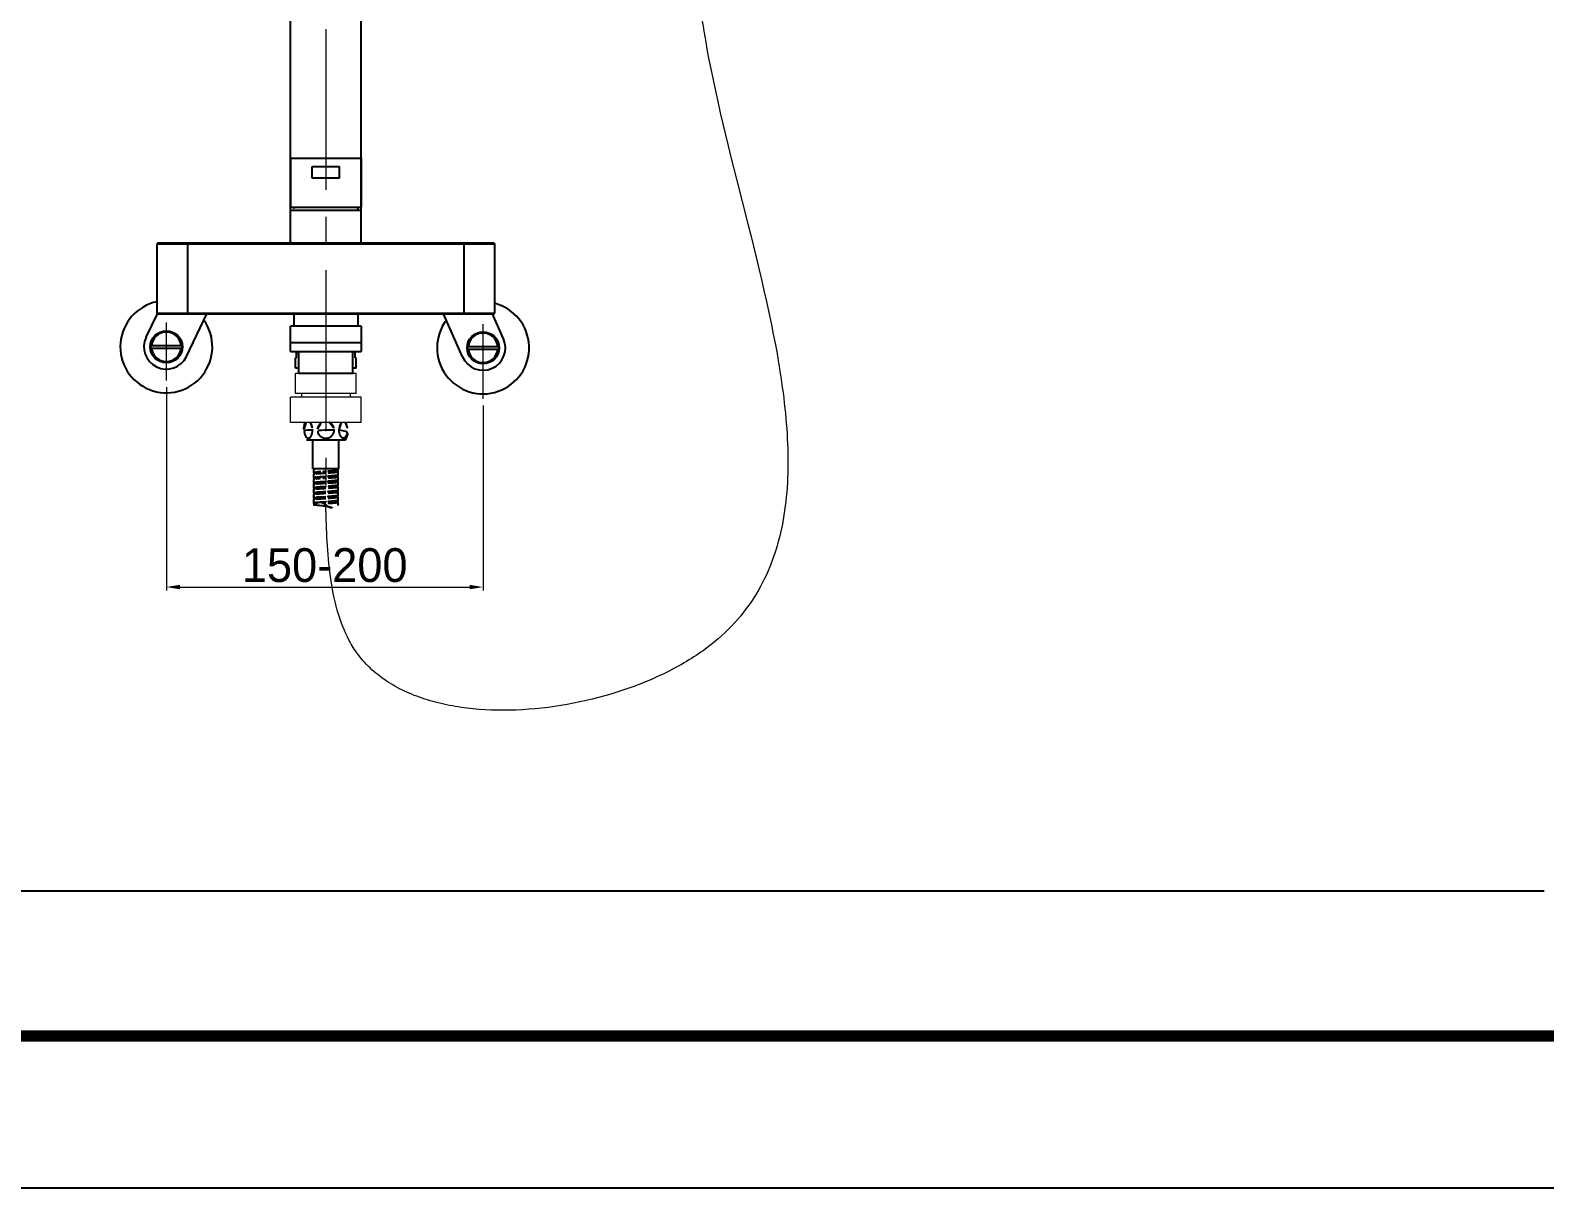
# Model space of a CAD drawing. Extents: x 16296678336 to 16296681200, y -37409618718 to -37409616619.
# Drawn here: x 16296679792 to 16296680689, y -37409618718 to -37409618032 of the extents above; entities that cross this region are included whole.
import ezdxf

# ---------------------------------------------------------------- set-up
doc = ezdxf.new("R2010")
doc.units = 0
doc.header["$LTSCALE"] = 10
doc.header["$MEASUREMENT"] = 0
doc.header["$PDMODE"] = 3
doc.header["$PDSIZE"] = -10
doc.linetypes.add('CENTER2', pattern=[28.575, 19.05, -3.175, 3.175, -3.175])
doc.linetypes.add('DIVIDE', pattern=[31.75, 12.7, -6.35, 0, -6.35, 0, -6.35])
doc.layers.get('0').update_dxf_attribs({"linetype": 'CONTINUOUS'})
doc.layers.get('DEFPOINTS').update_dxf_attribs({"linetype": 'CONTINUOUS'})
doc.layers.add('02___PRT_ALL_AXES', color=7, linetype='CONTINUOUS')
doc.layers.add('DEF_LAYER_ASSEM_MEMBER', color=7, linetype='CONTINUOUS')
doc.layers.add('Cneter', color=1, linetype='CENTER2', lineweight=13)
doc.styles.add('Daelim Dimension', font='')
doc.styles.get('Daelim Dimension').set_extended_font_data('나눔고딕')
doc.dimstyles.new('DEFAULT', dxfattribs={"dimscale": 2, "dimtxt": 2, "dimasz": 2, "dimexe": 0, "dimexo": 2, "dimgap": 1, "dimtad": 1, "dimdec": 1, "dimzin": 9, "dimdsep": 46, "dimtxsty": 'Daelim Dimension', "dimcen": 0.5, "dimclrd": 252, "dimclre": 252, "dimclrt": 3, "dimadec": 1, "dimazin": 0, "dimtfac": 1, "dimtdec": 1, "dimtix": 1, "dimtmove": 0, "dimatfit": 3, "dimfxl": 1, "dimtolj": 1, "dimtzin": 1, "dimlwd": 9, "dimlwe": 9, "dimarcsym": 0})

# ---------------------------------------------------------------- blocks, each defined once
blk = doc.blocks.new('*D4')
at = {"color": 5, "lineweight": 9, "ltscale": 0.5, "transparency": 16777216}
for p, q in [((16296679872.294331, -37409618243.525223), (16296679872.294331, -37409618363.919617)), ((16296680059.880989, -37409618254.363358), (16296680059.880989, -37409618363.919617)), ((16296679880.294331, -37409618361.919617), (16296680051.880989, -37409618361.919617))]:
    blk.add_line(p, q, dxfattribs=at)
at = {"color": 5, "ltscale": 0.5, "transparency": 16777216}
for points in [[(16296679880.294331, -37409618360.586288), (16296679880.294331, -37409618363.25296), (16296679872.294331, -37409618361.919617)], [(16296680051.880989, -37409618360.586288), (16296680051.880989, -37409618363.25296), (16296680059.880989, -37409618361.919617)]]:
    blk.add_solid(points, dxfattribs=at)
at = {"layer": 'DEFPOINTS', "color": 0, "ltscale": 0.5, "transparency": 16777216}
for p in [(16296679872.294331, -37409618239.525223), (16296680059.880989, -37409618250.363358), (16296680059.880989, -37409618361.919617)]:
    blk.add_point(p, dxfattribs=at)
at = {"color": 7, "ltscale": 0.5, "transparency": 16777216, "insert": (16296679966.08766, -37409618349.032654), "char_height": 20, "attachment_point": 5, "style": 'Daelim Dimension'}
blk.add_mtext('\\A1;150-200', dxfattribs=at)

msp = doc.modelspace()

# ---------------------------------------------------------------- linework, layer by layer
for p, q in [((16296679945.76119, -37409618138.672478), (16296679945.76119, -37409617031.33963)), ((16296679987.76119, -37409618138.672478), (16296679987.76119, -37409617031.33963))]:
    msp.add_line(p, q)
at = {"color": 7, "linetype": 'Continuous'}
for p, q in [((16296679958.76119, -37409618119.872482), (16296679958.76119, -37409618112.872482)), ((16296679958.76119, -37409618112.872482), (16296679974.76119, -37409618112.872482)), ((16296679974.76119, -37409618119.872482), (16296679958.76119, -37409618119.872482)), ((16296679974.76119, -37409618119.872482), (16296679974.76119, -37409618112.872482)), ((16296679945.76119, -37409618136.872482), (16296679987.76119, -37409618136.872482)), ((16296679866.76119, -37409618158.672478), (16296679866.76119, -37409618199.672478)), ((16296679867.26119, -37409618158.172478), (16296680066.26119, -37409618158.172478)), ((16296680066.76119, -37409618199.672478), (16296680066.76119, -37409618158.672478)), ((16296679860.354429, -37409618213.888298), (16296679866.995701, -37409618200.084877)), ((16296679867.26119, -37409618200.172478), (16296680066.26119, -37409618200.172478)), ((16296679884.23423, -37409618225.377647), (16296679896.361259, -37409618200.172478)), ((16296680047.757851, -37409618225.601059), (16296680036.542061, -37409618200.172478)), ((16296680072.00412, -37409618214.906754), (16296680065.50528, -37409618200.172478)), ((16296679987.76119, -37409618207.372482), (16296679945.76119, -37409618207.372482)), ((16296679945.76119, -37409618222.372482), (16296679945.76119, -37409618207.372482)), ((16296679987.76119, -37409618207.372482), (16296679987.76119, -37409618222.372482)), ((16296679863.074789, -37409618218.882973), (16296679881.51388, -37409618218.882973)), ((16296680050.66144, -37409618219.503899), (16296680069.100531, -37409618219.503899)), ((16296679863.074789, -37409618220.382973), (16296679881.51388, -37409618220.382973)), ((16296679945.76119, -37409618222.372482), (16296679987.76119, -37409618222.372482)), ((16296679948.76119, -37409618226.272476), (16296679949.34119, -37409618226.272476)), ((16296679948.76119, -37409618232.272476), (16296679948.76119, -37409618226.272476)), ((16296679950.76119, -37409618222.772476), (16296679949.34119, -37409618222.772476)), ((16296679949.34119, -37409618226.272476), (16296679949.34119, -37409618222.772476)), ((16296679984.18119, -37409618222.772476), (16296679982.76119, -37409618222.772476)), ((16296679984.18119, -37409618226.272476), (16296679984.18119, -37409618222.772476)), ((16296679984.18119, -37409618226.272476), (16296679984.76119, -37409618226.272476)), ((16296679984.76119, -37409618232.272476), (16296679984.76119, -37409618226.272476)), ((16296680050.66144, -37409618221.003899), (16296680069.100531, -37409618221.003899))]:
    msp.add_line(p, q, dxfattribs=at)
at = {"color": 9, "linetype": 'Continuous'}
for p, q in [((16296679866.76119, -37409618158.672478), (16296680066.76119, -37409618158.672478)), ((16296679884.76119, -37409618158.172478), (16296679884.76119, -37409618200.172478)), ((16296680048.76119, -37409618200.172478), (16296680048.76119, -37409618158.172478)), ((16296679866.76119, -37409618199.672478), (16296680066.76119, -37409618199.672478)), ((16296679987.76119, -37409618217.372482), (16296679945.76119, -37409618217.372482))]:
    msp.add_line(p, q, dxfattribs=at)
at = {"lineweight": 9}
for p, q in [((16296679984.76119, -37409618235.372482), (16296679948.76119, -37409618235.372482)), ((16296679948.76119, -37409618247.372482), (16296679948.76119, -37409618235.372482)), ((16296679984.76119, -37409618247.372482), (16296679984.76119, -37409618235.372482)), ((16296679987.76119, -37409618249.372482), (16296679945.76119, -37409618249.372482)), ((16296679945.76119, -37409618264.372482), (16296679945.76119, -37409618249.372482)), ((16296679984.76119, -37409618247.372482), (16296679948.76119, -37409618247.372482)), ((16296679952.41116, -37409618247.372482), (16296679952.41116, -37409618249.372482)), ((16296679981.11121, -37409618247.372482), (16296679981.11121, -37409618249.372482)), ((16296679987.76119, -37409618264.372482), (16296679987.76119, -37409618249.372482)), ((16296679987.76119, -37409618264.372482), (16296679945.76119, -37409618264.372482))]:
    msp.add_line(p, q, dxfattribs=at)
at = {"color": 5}
msp.add_line((16296678381.95513, -37409618541.749077), (16296680688.37919, -37409618541.749077), dxfattribs=at)
at = {"ltscale": 0.5}
msp.add_lwpolyline([(16296678335.8951, -37409618717.603394), (16296681200.29509, -37409618717.603394), (16296681200.29509, -37409616618.803383), (16296678335.8951, -37409616618.803383)], close=True, dxfattribs=at)
at = {"color": 5, "linetype": 'ByBlock', "lineweight": 200, "const_width": 6.6}
msp.add_lwpolyline([(16296678381.95513, -37409618627.734642), (16296681153.95513, -37409618627.734642), (16296681153.95513, -37409616667.534653), (16296678381.95513, -37409616667.534653)], close=True, dxfattribs=at)
at = {"color": 7, "linetype": 'Continuous'}
for centre, radius in [((16296679872.294331, -37409618219.632973), 9.5), ((16296679872.294331, -37409618219.632973), 9.25), ((16296680059.880989, -37409618220.253899), 9.5), ((16296680059.880989, -37409618220.253899), 9.25)]:
    msp.add_circle(centre, radius, dxfattribs=at)
for centre, radius, start, end in [((16296679867.26119, -37409618158.672478), 0.5, 90, 180), ((16296680066.26119, -37409618158.672478), 0.5, 0, 90), ((16296679872.294331, -37409618219.632973), 27.254123, 101.715366726, 35.143269323), ((16296679867.26119, -37409618199.672478), 0.5, 180, 270), ((16296680059.880989, -37409618220.253899), 27.254123, 142.960691783, 75.34872228), ((16296680066.26119, -37409618199.672478), 0.5, 270, 0), ((16296679872.294331, -37409618219.632973), 8.75, 4.917216951, 175.082783049), ((16296679872.294331, -37409618219.632973), 13.25, 154.306139618, 334.306139618), ((16296680059.880989, -37409618220.253899), 13.25, 203.800753115, 23.800753115), ((16296680059.880989, -37409618220.253899), 8.75, 4.917216951, 175.082783049), ((16296679872.294331, -37409618219.632973), 8.75, 184.917216951, 355.082783049), ((16296680059.880989, -37409618220.253899), 8.75, 184.917216951, 355.082783049)]:
    msp.add_arc(centre, radius, start, end, dxfattribs=at)
at = {"color": 2, "linetype": 'DIVIDE', "ltscale": 0.116069}
msp.add_spline([(16296679959.51119, -37409618313.145027), (16296679963.91119, -37409618311.845039), (16296679969.611191, -37409618314.945038), (16296679974.01119, -37409618313.645027)], degree=3, dxfattribs=at)
at = {"layer": '02___PRT_ALL_AXES', "color": 7, "linetype": 'Continuous'}
for p, q in [((16296679945.76119, -37409618107.872482), (16296679945.76119, -37409618136.872482)), ((16296679945.76128, -37409618107.872482), (16296679987.761101, -37409618107.872482)), ((16296679987.76119, -37409618107.872482), (16296679987.76119, -37409618136.872482)), ((16296679945.76119, -37409618158.172478), (16296679945.76119, -37409618138.672478)), ((16296679945.76119, -37409618138.672478), (16296679987.76119, -37409618138.672478)), ((16296679987.76119, -37409618158.172478), (16296679987.76119, -37409618138.672478)), ((16296679947.76119, -37409618200.172478), (16296679947.76119, -37409618207.172478)), ((16296679985.76119, -37409618200.172478), (16296679985.76119, -37409618207.172478)), ((16296679947.76119, -37409618207.172478), (16296679985.76119, -37409618207.172478)), ((16296679949.01119, -37409618207.372482), (16296679949.01119, -37409618207.172478)), ((16296679984.51119, -37409618207.372482), (16296679984.51119, -37409618207.172478)), ((16296679948.76119, -37409618232.272476), (16296679948.76119, -37409618226.272476)), ((16296679949.01119, -37409618222.572479), (16296679949.01119, -37409618222.372482)), ((16296679949.01119, -37409618222.572479), (16296679950.76119, -37409618222.572479)), ((16296679950.736191, -37409618222.572479), (16296679950.736191, -37409618222.772476)), ((16296679950.76119, -37409618235.372482), (16296679950.76119, -37409618222.372482)), ((16296679982.76119, -37409618235.372482), (16296679982.76119, -37409618222.372482)), ((16296679982.76119, -37409618222.572479), (16296679984.51119, -37409618222.572479)), ((16296679982.78619, -37409618222.572479), (16296679982.78619, -37409618222.772476)), ((16296679984.51119, -37409618222.572479), (16296679984.51119, -37409618222.372482)), ((16296679984.76119, -37409618232.272476), (16296679984.76119, -37409618226.272476)), ((16296679950.76119, -37409618232.272476), (16296679948.76119, -37409618232.272476)), ((16296679982.76119, -37409618235.372482), (16296679950.76119, -37409618235.372482)), ((16296679984.76119, -37409618232.272476), (16296679982.76119, -37409618232.272476))]:
    msp.add_line(p, q, dxfattribs=at)
for centre, start, end in [((16296679981.031191, -37409618140.611427), 173.551808997, 176.664547821), ((16296679952.49119, -37409618140.611427), 3.335452179, 6.448191003)]:
    msp.add_arc(centre, 33.326453, start, end, dxfattribs=at)
at = {"layer": 'Cneter', "lineweight": 5, "ltscale": 0.5}
for p, q in [((16296679966.76119, -37409617031.33963), (16296679966.76119, -37409618317.101913)), ((16296679872.294331, -37409618239.525223), (16296679872.294331, -37409618205.335136)), ((16296680059.880989, -37409618250.363358), (16296680059.880989, -37409618206.223824))]:
    msp.add_line(p, q, dxfattribs=at)
msp.add_spline([(16296680190.140141, -37409617598.749863), (16296680190.140141, -37409617801.705399), (16296680190.140141, -37409618029.679138), (16296680190.140141, -37409618399.587212), (16296679984.26391, -37409618399.587212), (16296679966.990271, -37409618322.277588), (16296679966.76119, -37409618313.395027)], degree=3, dxfattribs=at)
at = {"layer": 'DEF_LAYER_ASSEM_MEMBER', "color": 7, "linetype": 'Continuous'}
for p, q in [((16296679978.227051, -37409618274.845039), (16296679955.29533, -37409618274.845039)), ((16296679959.111191, -37409618291.845039), (16296679959.111191, -37409618274.845039)), ((16296679974.41119, -37409618291.845039), (16296679974.41119, -37409618274.845039)), ((16296679974.41119, -37409618291.845039), (16296679959.111191, -37409618291.845039)), ((16296679959.51119, -37409618292.145027), (16296679959.51119, -37409618294.145027)), ((16296679959.51119, -37409618295.145027), (16296679959.51119, -37409618297.145027)), ((16296679959.51119, -37409618298.145027), (16296679959.51119, -37409618300.145027)), ((16296679960.282101, -37409618293.922852), (16296679960.272381, -37409618293.924278)), ((16296679960.277321, -37409618294.366524), (16296679960.299919, -37409618294.36982)), ((16296679960.31119, -37409618291.845039), (16296679960.31119, -37409618291.923431)), ((16296679960.31119, -37409618294.145027), (16296679960.31119, -37409618294.924316)), ((16296679960.31119, -37409618297.145027), (16296679960.31119, -37409618297.923424)), ((16296679960.31119, -37409618300.145027), (16296679960.31119, -37409618300.918823)), ((16296679963.302731, -37409618293.665253), (16296679963.274059, -37409618293.667763)), ((16296679963.52874, -37409618297.615677), (16296679963.42894, -37409618297.623062)), ((16296679963.799271, -37409618293.595978), (16296679963.60899, -37409618293.609802)), ((16296679966.76119, -37409618297.395027), (16296679966.74131, -37409618297.396347)), ((16296679966.76119, -37409618300.395027), (16296679966.741409, -37409618300.396339)), ((16296679967.0333, -37409618293.377113), (16296679966.76119, -37409618293.395027)), ((16296679966.780899, -37409618294.393738), (16296679966.76119, -37409618294.395027)), ((16296679966.78092, -37409618296.393738), (16296679966.76119, -37409618296.395027)), ((16296679966.781019, -37409618297.39373), (16296679966.76119, -37409618297.395027)), ((16296679966.781019, -37409618299.39373), (16296679966.76119, -37409618299.395027)), ((16296679967.136459, -37409618300.370308), (16296679966.76119, -37409618300.395027)), ((16296679973.211189, -37409618293.645027), (16296679973.211189, -37409618292.866043)), ((16296679973.211189, -37409618296.645027), (16296679973.211189, -37409618295.866722)), ((16296679973.211189, -37409618299.645027), (16296679973.211189, -37409618298.868637)), ((16296679974.01119, -37409618292.645027), (16296679974.01119, -37409618291.845039)), ((16296679974.01119, -37409618295.645027), (16296679974.01119, -37409618293.645027)), ((16296679974.01119, -37409618298.645027), (16296679974.01119, -37409618296.645027)), ((16296679974.01119, -37409618301.645027), (16296679974.01119, -37409618299.645027)), ((16296679959.51119, -37409618301.145027), (16296679959.51119, -37409618303.145027)), ((16296679959.51119, -37409618304.145027), (16296679959.51119, -37409618306.145027)), ((16296679959.51119, -37409618307.145027), (16296679959.51119, -37409618309.145027)), ((16296679960.31119, -37409618303.145027), (16296679960.31119, -37409618303.924316)), ((16296679960.31119, -37409618306.145027), (16296679960.31119, -37409618306.923172)), ((16296679960.31119, -37409618309.145027), (16296679960.31119, -37409618309.924057)), ((16296679966.76119, -37409618306.395027), (16296679966.58316, -37409618306.406761)), ((16296679966.76119, -37409618309.395027), (16296679966.741461, -37409618309.396339)), ((16296679966.76119, -37409618303.395027), (16296679966.74147, -37409618303.396332)), ((16296679967.136459, -37409618302.370308), (16296679966.76119, -37409618302.395027)), ((16296679966.78091, -37409618303.393738), (16296679966.76119, -37409618303.395027)), ((16296679966.78091, -37409618305.393738), (16296679966.76119, -37409618305.395027)), ((16296679966.781, -37409618306.39373), (16296679966.76119, -37409618306.395027)), ((16296679966.780991, -37409618308.39373), (16296679966.76119, -37409618308.395027)), ((16296679966.780899, -37409618309.393738), (16296679966.76119, -37409618309.395027)), ((16296679973.211189, -37409618302.645027), (16296679973.211189, -37409618301.865463)), ((16296679973.211189, -37409618305.645027), (16296679973.211189, -37409618304.866257)), ((16296679973.211189, -37409618308.645027), (16296679973.211189, -37409618307.870247)), ((16296679973.21929, -37409618305.419792), (16296679973.241529, -37409618305.423027)), ((16296679973.241529, -37409618305.423027), (16296679973.25658, -37409618305.425247)), ((16296679974.01119, -37409618304.645027), (16296679974.01119, -37409618302.645027)), ((16296679974.01119, -37409618307.645027), (16296679974.01119, -37409618305.645027)), ((16296679974.01119, -37409618310.645027), (16296679974.01119, -37409618308.645027)), ((16296679959.51119, -37409618310.145027), (16296679959.51119, -37409618312.145027)), ((16296679960.31119, -37409618312.145027), (16296679960.31119, -37409618312.921349)), ((16296679966.76119, -37409618312.395027), (16296679966.74135, -37409618312.396347)), ((16296679967.09399, -37409618311.373123), (16296679966.76119, -37409618311.395027)), ((16296679966.78105, -37409618312.39373), (16296679966.76119, -37409618312.395027)), ((16296679973.211189, -37409618311.645027), (16296679973.211189, -37409618310.865677)), ((16296679974.01119, -37409618313.645027), (16296679974.01119, -37409618311.645027))]:
    msp.add_line(p, q, dxfattribs=at)
for centre, radius, start, end in [((16296679966.26119, -37409618268.845039), 12.5, 159.034625776, 208.685588635), ((16296679967.26119, -37409618268.845039), 12.5, 331.314411365, 20.965374224), ((16296679949.25441, -37409618268.845039), 9.614478, 359.52483198, 0), ((16296679966.95339, -37409618268.845039), 4.807797, 359.050068514, 0), ((16296679960.74544, -37409618301.13559), 4.232917, 101.347545858, 101.553317473), ((16296679961.37673, -37409618304.603394), 7.757876, 99.234799643, 99.653768318), ((16296679961.429569, -37409618301.917351), 8.07626, 99.002385648, 99.635909809), ((16296679961.35697, -37409618307.485733), 7.638575, 99.413742144, 99.537312573), ((16296679961.45158, -37409618308.058258), 8.218871, 99.110723869, 99.411514425), ((16296679961.63064, -37409618306.172592), 9.347493, 98.583678568, 99.227362132), ((16296679961.68247, -37409618309.507271), 9.686167, 98.495166068, 99.101922587), ((16296679961.73782, -37409618303.86322), 10.04639, 98.387459292, 99.002277711), ((16296679961.95372, -37409618308.306259), 11.505484, 98.109531762, 98.588779771), ((16296679961.863331, -37409618286.588013), 10.894568, 261.424945747, 261.586127501), ((16296679961.87958, -37409618289.482513), 11.001312, 261.427172146, 261.643838294), ((16296679961.879459, -37409618283.48037), 11.003416, 261.468283343, 261.627779298), ((16296679961.968321, -37409618311.411369), 11.611602, 98.14439819, 98.502212571), ((16296679962.04178, -37409618305.916832), 12.122374, 98.061482466, 98.346564459), ((16296679962.62779, -37409618313.137688), 16.383693, 97.082182901, 98.059859416), ((16296679974.89451, -37409618452.296188), 155.097508, 94.239470591, 94.353754771), ((16296679972.756451, -37409618401.518173), 108.266457, 94.850185095, 95.009370317), ((16296679970.55258, -37409618280.993088), 19.064891, 276.622989818, 277.543976245), ((16296679970.74519, -37409618276.464783), 17.580656, 277.171590813, 277.484982797), ((16296679971.58943, -37409618307.668358), 11.366032, 81.50249959, 81.754897085), ((16296679971.664721, -37409618310.161926), 10.854027, 81.402811999, 81.590147259), ((16296679971.65834, -37409618304.206467), 10.899035, 81.426566672, 81.588569815), ((16296679960.66958, -37409618309.766022), 3.85565, 101.458972346, 102.146094283), ((16296679961.26708, -37409618315.952713), 7.098035, 99.476587255, 99.921465982), ((16296679961.37047, -37409618313.564903), 7.718887, 99.234799643, 99.686395601), ((16296679961.413059, -37409618310.817482), 7.975036, 99.053483728, 99.663757734), ((16296679961.42815, -37409618316.915573), 8.074269, 99.154669519, 99.479030649), ((16296679961.63085, -37409618315.17321), 9.34814, 98.583030214, 99.228009343), ((16296679961.663549, -37409618318.38533), 9.562767, 98.527436932, 99.146083746), ((16296679961.70809, -37409618312.669594), 9.850494, 98.450639595, 99.052944119), ((16296679961.84514, -37409618292.71067), 10.770573, 261.370973249, 261.612216366), ((16296679961.9645, -37409618317.37838), 11.578403, 98.075422597, 98.586985573), ((16296679961.86714, -37409618298.565483), 10.917406, 261.411760518, 261.614874866), ((16296679961.87385, -37409618295.5168), 10.966551, 261.450926711, 261.599636321), ((16296679961.95668, -37409618320.330978), 11.530369, 98.15177014, 98.534267197), ((16296679961.943211, -37409618312.239304), 11.437717, 98.243417928, 98.460020502), ((16296679961.943211, -37409618314.239304), 11.437717, 98.243417928, 98.460020502), ((16296679961.957581, -37409618291.950104), 11.539412, 261.610747112, 261.725672321), ((16296679962.082911, -37409618315.203423), 12.411907, 98.043755196, 98.243526082), ((16296679962.522261, -37409618321.359291), 15.598194, 97.27878292, 98.049659567), ((16296679970.72686, -37409618291.323883), 17.722738, 277.130004565, 277.491489452), ((16296679971.63887, -37409618313.338531), 11.03252, 81.471093269, 81.613405624), ((16296679971.659401, -37409618319.199364), 10.89184, 81.424297381, 81.587272529), ((16296679961.418659, -37409618319.851303), 8.009312, 99.036127285, 99.654306994), ((16296679961.715639, -37409618321.718803), 9.900281, 98.438059617, 99.036019358), ((16296679961.781799, -37409618323.157532), 10.343973, 98.414088712, 98.818480412), ((16296679961.853189, -37409618301.656776), 10.825065, 261.39397154, 261.615739786), ((16296679961.92926, -37409618323.145233), 11.342613, 98.297757758, 98.448089139), ((16296679961.959829, -37409618300.934837), 11.55483, 261.614658637, 261.729087731), ((16296679962.062429, -37409618324.060303), 12.26733, 98.049937193, 98.296460087), ((16296679971.596371, -37409618322.621132), 11.318302, 81.493226809, 81.739766597)]:
    msp.add_arc(centre, radius, start, end, dxfattribs=at)
for points, knots in [([(16296679953.891439, -37409618268.187988), (16296679953.932159, -37409618267.597397), (16296679954.10914, -37409618266.504059), (16296679954.603649, -37409618265.266182), (16296679955.083151, -37409618264.623642), (16296679955.29117, -37409618264.42218), (16296679955.3479, -37409618264.372482)], [0, 0, 0, 0, 1.7759515869, 3.3017905452, 3.9411416998, 4.1667707062, 4.1667707062, 4.1667707062, 4.1667707062]), ([(16296679957.3897, -37409618264.372482), (16296679957.40358, -37409618264.384644), (16296679957.57024, -37409618264.534157), (16296679957.86669, -37409618264.885849), (16296679958.35405, -37409618265.742882), (16296679958.761709, -37409618267.082893), (16296679958.868879, -37409618268.236847), (16296679958.868879, -37409618268.845039)], [6.4194706189, 6.4194706189, 6.4194706189, 6.4194706189, 6.4746363558, 7.0890309044, 7.7895660846, 9.4199966718, 11.2445542557, 11.2445542557, 11.2445542557, 11.2445542557]), ([(16296679961.806841, -37409618268.18399), (16296679961.8916, -37409618267.573242), (16296679962.30397, -37409618266.372498), (16296679963.417629, -37409618265.088928), (16296679964.32618, -37409618264.545067), (16296679964.72014, -37409618264.372482)], [0, 0, 0, 0, 1.8498049913, 3.6997630296, 4.9826026159, 4.9826026159, 4.9826026159, 4.9826026159]), ([(16296679968.80283, -37409618264.372482), (16296679968.83086, -37409618264.38475), (16296679969.42462, -37409618264.651169), (16296679970.48103, -37409618265.397614), (16296679971.51758, -37409618266.982193), (16296679971.76119, -37409618268.228409), (16296679971.76119, -37409618268.845039)], [9.159760295, 9.159760295, 9.159760295, 9.159760295, 9.2510329627, 11.1010909439, 12.9508962416, 14.8007694207, 14.8007694207, 14.8007694207, 14.8007694207]), ([(16296679974.65349, -37409618268.845039), (16296679974.65349, -37409618268.207993), (16296679974.770201, -37409618267.005623), (16296679975.21505, -37409618265.618233), (16296679975.72735, -37409618264.787697), (16296679976.00452, -37409618264.484413), (16296679976.13253, -37409618264.372482)], [0, 0, 0, 0, 1.9111377507, 3.599725016, 4.3147644128, 4.8236334361, 4.8236334361, 4.8236334361, 4.8236334361]), ([(16296679978.1744, -37409618264.372482), (16296679978.316231, -37409618264.496498), (16296679978.604071, -37409618264.818703), (16296679979.117241, -37409618265.67794), (16296679979.55085, -37409618267.077133), (16296679979.658461, -37409618268.286179), (16296679979.65316, -37409618268.924744)], [7.0752626649, 7.0752626649, 7.0752626649, 7.0752626649, 7.6389335643, 8.3617374572, 10.0629552437, 11.9787206356, 11.9787206356, 11.9787206356, 11.9787206356])]:
    msp.add_open_spline(points, degree=3, knots=knots, dxfattribs=at)
for points, start_tangent, end_tangent in [([(16296679958.868549, -37409618268.924744), (16296679958.64426, -37409618270.8759), (16296679958.04549, -37409618272.480347), (16296679957.63699, -37409618273.067909), (16296679957.17808, -37409618273.480698), (16296679956.687429, -37409618273.704117), (16296679956.18438, -37409618273.730637), (16296679955.688499, -37409618273.559372), (16296679955.21925, -37409618273.196083), (16296679954.7955, -37409618272.653397), (16296679954.43503, -37409618271.951241), (16296679953.964041, -37409618270.184601), (16296679953.891439, -37409618268.187988)], (-0.0082904048, -0.999965634), (0.0687954306, 0.9976307878)), ([(16296679971.76053, -37409618268.924744), (16296679971.311741, -37409618270.876358), (16296679970.11364, -37409618272.481033), (16296679968.378151, -37409618273.481178), (16296679966.390169, -37409618273.730492), (16296679964.459681, -37409618273.194946), (16296679962.89155, -37409618271.948929), (16296679962.3291, -37409618271.114029), (16296679961.950529, -37409618270.181213), (16296679961.806841, -37409618268.18399)], (-0.0165791005, -0.9998625573), (0.137454469, 0.9905080863)), ([(16296679974.65349, -37409618268.845039), (16296679974.8451, -37409618270.727257), (16296679975.38711, -37409618272.313263), (16296679975.7633, -37409618272.91777), (16296679976.190571, -37409618273.366592), (16296679976.652781, -37409618273.64489), (16296679977.13299, -37409618273.743843), (16296679977.61393, -37409618273.660347), (16296679978.07836, -37409618273.39698), (16296679978.509331, -37409618272.961983), (16296679978.89057, -37409618272.369637), (16296679979.445829, -37409618270.801231), (16296679979.65316, -37409618268.924744)], (0, -1), (0.0082904048, 0.999965634)), ([(16296679959.721239, -37409618294.029823), (16296679959.56394, -37409618294.087433), (16296679959.51119, -37409618294.145027)], (-0.9640674885, -0.2656574442), (0.000251547, -0.9999999684)), ([(16296679959.511221, -37409618300.145027), (16296679959.55748, -37409618300.199013), (16296679959.695669, -37409618300.252968), (16296679959.924021, -37409618300.306938), (16296679960.239639, -37409618300.360901)], (-0.0014662249, -0.9999989251), (0.9888231421, -0.1490932384)), ([(16296679959.51119, -37409618294.145027), (16296679959.55798, -37409618294.19928), (16296679959.69754, -37409618294.253517), (16296679959.92828, -37409618294.30777), (16296679960.24703, -37409618294.362007)], (0.0002515469, -0.9999999684), (0.9889317974, -0.1483708193)), ([(16296679960.236401, -37409618294.929657), (16296679959.92215, -37409618294.983513), (16296679959.694851, -37409618295.037354), (16296679959.557249, -37409618295.091187), (16296679959.51124, -37409618295.145027)], (-0.9887787251, -0.1493875255), (0.000799051, -0.9999996808)), ([(16296679959.694201, -37409618297.037537), (16296679959.557079, -37409618297.091293), (16296679959.51124, -37409618297.145027)], (-0.9591268853, -0.2829763557), (0.0005585301, -0.999999844)), ([(16296679959.51124, -37409618297.145027), (16296679959.5574, -37409618297.198967), (16296679959.69548, -37409618297.252907), (16296679959.92355, -37409618297.306847), (16296679960.238899, -37409618297.360786)], (0.0005585302, -0.999999844), (0.9888192105, -0.1491193114)), ([(16296679959.618931, -37409618300.062622), (16296679959.538219, -37409618300.103828), (16296679959.511221, -37409618300.145027)], (-0.9337147166, -0.3580179157), (-0.001466225, -0.9999989251)), ([(16296679960.25157, -37409618297.927383), (16296679959.930849, -37409618297.981796), (16296679959.69873, -37409618298.036209), (16296679959.55825, -37409618298.090622), (16296679959.511221, -37409618298.145027)], (-0.9889992791, -0.1479203367), (-0.0014662249, -0.9999989251)), ([(16296679959.645611, -37409618292.052948), (16296679959.544941, -37409618292.098991), (16296679959.51123, -37409618292.145027)], (-0.945726419, -0.3249639063), (-0.0018973447, -0.9999982)), ([(16296679960.091339, -37409618299.952728), (16296679959.8092, -37409618300.007683), (16296679959.618931, -37409618300.062622)], (-0.9861766346, -0.1656974513), (-0.9337147168, -0.3580179153)), ([(16296679960.251261, -37409618291.927429), (16296679959.88903, -37409618291.990211), (16296679959.645611, -37409618292.052948)], (-0.9889980742, -0.1479283923), (-0.9457264189, -0.3249639066)), ([(16296679959.897671, -37409618296.988426), (16296679959.839899, -37409618297.00071), (16296679959.694201, -37409618297.037537)], (-0.97973549, -0.2002957054), (-0.9591268854, -0.2829763555)), ([(16296679960.0777, -37409618293.95504), (16296679959.97286, -37409618293.973732), (16296679959.721239, -37409618294.029823)], (-0.9858581922, -0.1675816963), (-0.9640674885, -0.2656574442)), ([(16296679960.07579, -37409618296.955368), (16296679960.032471, -37409618296.962883), (16296679959.912571, -37409618296.985413)], (-0.9858247306, -0.167778427), (-0.9804483225, -0.196776744)), ([(16296679963.274059, -37409618293.667763), (16296679962.04047, -37409618293.787079), (16296679961.52957, -37409618293.846741), (16296679961.100161, -37409618293.906403), (16296679960.7591, -37409618293.966057), (16296679960.51156, -37409618294.025719), (16296679960.361509, -37409618294.085381), (16296679960.311211, -37409618294.145027)], (-0.9961506988, -0.0876572029), (0.0014773227, -0.9999989088)), ([(16296679966.76119, -37409618299.395027), (16296679965.502859, -37409618299.488777), (16296679964.292879, -37409618299.582527), (16296679963.177759, -37409618299.676277), (16296679962.200371, -37409618299.770027), (16296679961.398251, -37409618299.863777), (16296679960.80221, -37409618299.957527), (16296679960.435141, -37409618300.051277), (16296679960.3423, -37409618300.09816), (16296679960.31119, -37409618300.145027)], (-0.9972713465, -0.0738231763), (0, -1)), ([(16296679963.48385, -37409618296.649521), (16296679962.16835, -37409618296.773399), (16296679961.62109, -37409618296.835342), (16296679961.16028, -37409618296.897278), (16296679960.793501, -37409618296.959221), (16296679960.527109, -37409618297.021156), (16296679960.365391, -37409618297.083099), (16296679960.311239, -37409618297.145027)], (-0.9963263547, -0.0856375792), (-0.0007387809, -0.9999997271)), ([(16296679960.895809, -37409618291.845039), (16296679960.717739, -37409618291.865608), (16296679960.251261, -37409618291.927429)], (-0.9937816702, -0.1113462709), (-0.9889980742, -0.1479283923)), ([(16296679966.76119, -37409618294.395027), (16296679962.910959, -37409618294.662354), (16296679961.363569, -37409618294.796013), (16296679960.236401, -37409618294.929657)], (-0.9978384681, -0.0657144708), (-0.9887787251, -0.1493875255)), ([(16296679963.12023, -37409618297.646263), (16296679961.45775, -37409618297.786812), (16296679960.25157, -37409618297.927383)], (-0.997112203, -0.0759424428), (-0.9889992791, -0.1479203367)), ([(16296679966.741409, -37409618300.396339), (16296679962.96644, -37409618300.658051), (16296679961.436131, -37409618300.78891), (16296679960.303289, -37409618300.919762)], (-0.997838407, -0.0657153983), (-0.9896642344, -0.1434039861)), ([(16296679966.76119, -37409618299.395027), (16296679962.993561, -37409618299.65596), (16296679961.46187, -37409618299.786423), (16296679960.323339, -37409618299.916878)], (-0.9978383819, -0.0657157792), (-0.9899039555, -0.1417397576)), ([(16296679963.60899, -37409618293.609802), (16296679961.721451, -37409618293.762016), (16296679960.34178, -37409618293.914253)], (-0.9973363071, -0.0729403219), (-0.9901114095, -0.1402832733)), ([(16296679966.76119, -37409618296.395027), (16296679963.242149, -37409618296.637016), (16296679961.76543, -37409618296.758011), (16296679960.60778, -37409618296.878998)], (-0.9978384646, -0.0657145237), (-0.9923336563, -0.1235876799)), ([(16296679966.74131, -37409618297.396347), (16296679965.910641, -37409618297.45118), (16296679963.52874, -37409618297.615677)], (-0.9978383643, -0.0657160461), (-0.9973043844, -0.0733755061)), ([(16296679966.76119, -37409618293.395027), (16296679965.93821, -37409618293.456123), (16296679963.60248, -37409618293.639389)], (-0.9972713465, -0.0738231763), (-0.996415454, -0.0845945799)), ([(16296679966.76119, -37409618293.395027), (16296679965.9998, -37409618293.445267), (16296679963.799271, -37409618293.595978)], (-0.9978384037, -0.0657154481), (-0.9974069898, -0.0719673301)), ([(16296679974.01115, -37409618295.645027), (16296679973.976391, -37409618295.691833), (16296679973.872311, -37409618295.738617), (16296679973.700081, -37409618295.785423), (16296679973.461149, -37409618295.832207), (16296679972.793421, -37409618295.925797), (16296679971.89468, -37409618296.019386), (16296679970.79932, -37409618296.112984), (16296679969.549299, -37409618296.206558), (16296679968.192511, -37409618296.300148), (16296679966.78092, -37409618296.393738)], (0.0013834287, -0.9999990431), (-0.9978384495, -0.065714753)), ([(16296679974.011181, -37409618298.645027), (16296679973.976351, -37409618298.691833), (16296679973.87236, -37409618298.738617), (16296679973.700041, -37409618298.785423), (16296679973.461189, -37409618298.832207), (16296679972.79343, -37409618298.925797), (16296679971.89468, -37409618299.019386), (16296679970.799351, -37409618299.112968), (16296679969.54937, -37409618299.206558), (16296679968.19261, -37409618299.30014), (16296679966.781019, -37409618299.39373)], (-0.0011230633, -0.9999993694), (-0.9978383672, -0.0657160018)), ([(16296679972.628309, -37409618299.849579), (16296679971.6394, -37409618299.985527), (16296679970.257641, -37409618300.12149), (16296679968.594339, -37409618300.257439), (16296679966.783409, -37409618300.393387)], (-0.9844908212, -0.1754360939), (-0.9972712482, -0.0738245047)), ([(16296679972.749161, -37409618293.826859), (16296679971.7869, -37409618293.968491), (16296679970.38566, -37409618294.110123), (16296679968.66785, -37409618294.251747), (16296679966.783489, -37409618294.393387)], (-0.9807354521, -0.1953406588), (-0.997271188, -0.0738253174)), ([(16296679972.949921, -37409618296.781403), (16296679972.580709, -37409618296.857903), (16296679972.062469, -37409618296.934402), (16296679970.635349, -37409618297.087402), (16296679968.813829, -37409618297.240402), (16296679966.78331, -37409618297.393402)], (-0.9671701654, -0.2541296347), (-0.9972713125, -0.0738236362)), ([(16296679974.01115, -37409618292.645027), (16296679973.97789, -37409618292.690788), (16296679973.878429, -37409618292.736549), (16296679973.7136, -37409618292.782303), (16296679973.48506, -37409618292.828056), (16296679972.84543, -37409618292.919563), (16296679971.983, -37409618293.011078), (16296679970.929359, -37409618293.102577), (16296679969.723089, -37409618293.194092), (16296679968.40836, -37409618293.285606), (16296679967.0333, -37409618293.377113)], (-0.0012542399, -0.9999992134), (-0.9978353363, -0.0657620076)), ([(16296679972.939989, -37409618293.90789), (16296679971.78669, -37409618294.029358), (16296679970.309919, -37409618294.150818), (16296679966.780899, -37409618294.393738)], (-0.9921686772, -0.1249052279), (-0.9978384519, -0.0657147155)), ([(16296679973.055389, -37409618296.892982), (16296679971.9077, -37409618297.018173), (16296679970.408251, -37409618297.143356), (16296679966.781019, -37409618297.39373)], (-0.9913112802, -0.1315368609), (-0.9978383672, -0.0657160018)), ([(16296679972.751419, -37409618299.930748), (16296679970.3137, -37409618300.150528), (16296679967.136459, -37409618300.370308)], (-0.99323519, -0.1161200129), (-0.9978325864, -0.0658037199)), ([(16296679973.21117, -37409618299.645027), (16296679973.174191, -37409618299.696167), (16296679973.06378, -37409618299.747307), (16296679972.88106, -37409618299.798447), (16296679972.628309, -37409618299.849579)], (-0.0014773227, -0.9999989088), (-0.9844908212, -0.1754360939)), ([(16296679973.21114, -37409618293.645027), (16296679973.181959, -37409618293.690491), (16296679973.09461, -37409618293.735947), (16296679972.749161, -37409618293.826859)], (-0.0007403059, -0.999999726), (-0.9807354521, -0.1953406588)), ([(16296679973.21117, -37409618296.645027), (16296679973.145491, -37409618296.713219), (16296679972.949921, -37409618296.781403)], (0.0014775939, -0.9999989084), (-0.9671701653, -0.2541296348)), ([(16296679974.011141, -37409618293.645027), (16296679973.94886, -37409618293.707687), (16296679973.762951, -37409618293.770332), (16296679973.45669, -37409618293.832977), (16296679973.035351, -37409618293.89563)], (0.0005811957, -0.9999998311), (-0.9914707701, -0.1303292446)), ([(16296679974.011181, -37409618296.645027), (16296679973.95014, -37409618296.707024), (16296679973.76815, -37409618296.768997), (16296679973.46822, -37409618296.830994), (16296679973.055389, -37409618296.892982)], (-0.0011230633, -0.9999993694), (-0.9913112802, -0.1315368609)), ([(16296679974.011141, -37409618299.645027), (16296679973.95019, -37409618299.707024), (16296679973.76816, -37409618299.768997), (16296679973.46833, -37409618299.830978), (16296679973.05554, -37409618299.89296)], (-0.0007517334, -0.9999997174), (-0.9913057914, -0.1315782196)), ([(16296679973.26894, -37409618296.427094), (16296679973.590441, -37409618296.481583), (16296679973.823179, -37409618296.536057), (16296679973.963989, -37409618296.590553), (16296679974.011181, -37409618296.645027)], (0.9890171878, -0.1478005487), (-0.0011230633, -0.9999993694)), ([(16296679973.28314, -37409618293.429237), (16296679973.59861, -37409618293.483177), (16296679973.826799, -37409618293.537132), (16296679973.964951, -37409618293.591087), (16296679974.011141, -37409618293.645027)], (0.9888233609, -0.1490917869), (0.0005811957, -0.9999998311)), ([(16296679973.28726, -37409618299.429863), (16296679973.600969, -37409618299.48365), (16296679973.82785, -37409618299.537453), (16296679973.965219, -37409618299.59124), (16296679974.011141, -37409618299.645027)], (0.9887607878, -0.1495062025), (-0.0007517335, -0.9999997174)), ([(16296679959.72537, -37409618303.028687), (16296679959.564989, -37409618303.086861), (16296679959.51119, -37409618303.145027)], (-0.9647087013, -0.2633194289), (0.0006661576, -0.9999997781)), ([(16296679960.2605, -37409618300.926041), (16296679959.93598, -37409618300.980789), (16296679959.701, -37409618301.035538), (16296679959.558849, -37409618301.090286), (16296679959.51119, -37409618301.145027)], (-0.9891149598, -0.1471448143), (0.0006661578, -0.9999997781)), ([(16296679959.51119, -37409618303.145027), (16296679959.556829, -37409618303.198608), (16296679959.692961, -37409618303.252182), (16296679959.918091, -37409618303.305748), (16296679960.22916, -37409618303.359322)], (0.0006661578, -0.9999997781), (0.9886755456, -0.1500688694)), ([(16296679960.23572, -37409618303.929764), (16296679959.921761, -37409618303.983582), (16296679959.694679, -37409618304.037399), (16296679959.557211, -37409618304.091217), (16296679959.51123, -37409618304.145027)], (-0.9887683663, -0.1494560728), (0.0010685236, -0.9999994291)), ([(16296679959.51123, -37409618309.145027), (16296679959.55728, -37409618309.198898), (16296679959.69496, -37409618309.252747), (16296679959.9224, -37409618309.306618), (16296679960.23682, -37409618309.360474)], (-0.0012179092, -0.9999992583), (0.9887837087, -0.1493545358)), ([(16296679959.858339, -37409618305.996689), (16296679959.598539, -37409618306.070862), (16296679959.533051, -37409618306.107948), (16296679959.51123, -37409618306.145027)], (-0.9775763057, -0.2105814963), (0.0010685235, -0.9999994291)), ([(16296679959.51123, -37409618306.145027), (16296679959.55772, -37409618306.19915), (16296679959.696699, -37409618306.253273), (16296679959.92627, -37409618306.307381), (16296679960.243601, -37409618306.361504)], (0.0010685236, -0.9999994291), (0.9888870427, -0.1486688158)), ([(16296679960.253429, -37409618306.927101), (16296679959.93191, -37409618306.981583), (16296679959.6992, -37409618307.036072), (16296679959.558371, -37409618307.090553), (16296679959.511209, -37409618307.145027)], (-0.9890248533, -0.1477492457), (-0.0014597779, -0.9999989345)), ([(16296679959.599409, -37409618309.07048), (16296679959.560869, -37409618309.089119), (16296679959.51123, -37409618309.145027)], (-0.9208398836, -0.3899409042), (-0.0012179093, -0.9999992583)), ([(16296679960.0441, -37409618308.960831), (16296679959.775801, -37409618309.015663), (16296679959.599409, -37409618309.07048)], (-0.985028387, -0.1723922177), (-0.9208398835, -0.3899409043)), ([(16296679960.07432, -37409618302.955612), (16296679959.972071, -37409618302.973877), (16296679959.72537, -37409618303.028687)], (-0.9857792173, -0.1680456329), (-0.9647087013, -0.2633194289)), ([(16296679960.07173, -37409618305.956047), (16296679960.027, -37409618305.963852), (16296679959.903601, -37409618305.987228)], (-0.985726806, -0.1683527963), (-0.980031644, -0.198841587)), ([(16296679966.76119, -37409618308.395027), (16296679965.502871, -37409618308.488777), (16296679964.2929, -37409618308.582527), (16296679963.177771, -37409618308.676277), (16296679962.20035, -37409618308.770027), (16296679961.39823, -37409618308.863777), (16296679960.80221, -37409618308.957527), (16296679960.435169, -37409618309.051277), (16296679960.34226, -37409618309.09816), (16296679960.31122, -37409618309.145027)], (-0.9972713367, -0.0738233099), (0.0013850147, -0.9999990409)), ([(16296679966.76119, -37409618302.395027), (16296679965.502859, -37409618302.488777), (16296679964.2929, -37409618302.582527), (16296679963.17778, -37409618302.676277), (16296679962.200359, -37409618302.770027), (16296679961.398211, -37409618302.863777), (16296679960.802191, -37409618302.957527), (16296679960.435169, -37409618303.051277), (16296679960.342251, -37409618303.09816), (16296679960.311239, -37409618303.145027)], (-0.9972712764, -0.0738241233), (0.0007403058, -0.999999726)), ([(16296679966.76119, -37409618305.395027), (16296679965.50285, -37409618305.488777), (16296679964.292879, -37409618305.582527), (16296679963.17778, -37409618305.676277), (16296679962.20039, -37409618305.770027), (16296679961.398251, -37409618305.863777), (16296679960.802179, -37409618305.957527), (16296679960.43512, -37409618306.051277), (16296679960.3423, -37409618306.09816), (16296679960.311211, -37409618306.145027)], (-0.9972712764, -0.0738241233), (-0.0014773228, -0.9999989088)), ([(16296679966.74147, -37409618303.396332), (16296679962.901951, -37409618303.663048), (16296679961.359501, -37409618303.79641), (16296679960.23572, -37409618303.929764)], (-0.9978384527, -0.0657147035), (-0.9887683663, -0.1494560728)), ([(16296679966.741461, -37409618309.396339), (16296679962.90312, -37409618309.662956), (16296679961.360889, -37409618309.796272), (16296679960.236931, -37409618309.929581)], (-0.9978384518, -0.0657147178), (-0.9887856114, -0.1493419391)), ([(16296679966.58316, -37409618306.406761), (16296679962.852221, -37409618306.666931), (16296679961.353371, -37409618306.797012), (16296679960.253429, -37409618306.927101)], (-0.9978370763, -0.0657355998), (-0.9890248533, -0.1477492457)), ([(16296679966.76119, -37409618308.395027), (16296679962.992041, -37409618308.656067), (16296679961.46006, -37409618308.786591), (16296679960.32172, -37409618308.917107)], (-0.9978384011, -0.0657154876), (-0.9898841592, -0.1418779455)), ([(16296679966.76119, -37409618302.395027), (16296679963.01465, -37409618302.654343), (16296679961.48716, -37409618302.783981), (16296679960.34614, -37409618302.913628)], (-0.9978384207, -0.0657151895), (-0.9901583558, -0.1399515289)), ([(16296679966.76119, -37409618305.395027), (16296679963.190519, -37409618305.640907), (16296679961.701469, -37409618305.763847), (16296679960.546009, -37409618305.886803)], (-0.997838469, -0.0657144566), (-0.9919183628, -0.1268777427)), ([(16296679974.01115, -37409618304.645027), (16296679973.976391, -37409618304.691833), (16296679973.872311, -37409618304.738617), (16296679973.700081, -37409618304.785423), (16296679973.461161, -37409618304.832207), (16296679972.79343, -37409618304.925797), (16296679971.89468, -37409618305.019386), (16296679970.79932, -37409618305.112984), (16296679969.54929, -37409618305.206573), (16296679968.192499, -37409618305.300148), (16296679966.78091, -37409618305.393738)], (0.0013145073, -0.999999136), (-0.9978384533, -0.0657146947)), ([(16296679974.01119, -37409618307.645027), (16296679973.976351, -37409618307.691788), (16296679973.872351, -37409618307.738609), (16296679973.70005, -37409618307.785431), (16296679973.46117, -37409618307.832207), (16296679972.793421, -37409618307.925797), (16296679971.89467, -37409618308.019386), (16296679970.799339, -37409618308.112968), (16296679969.54936, -37409618308.206558), (16296679968.192579, -37409618308.300148), (16296679966.780991, -37409618308.39373)], (0, -1), (-0.9978383872, -0.0657156986)), ([(16296679972.75165, -37409618308.826347), (16296679971.79006, -37409618308.968117), (16296679970.388439, -37409618309.109871), (16296679968.66946, -37409618309.251633), (16296679966.783489, -37409618309.393387)], (-0.9806377543, -0.195830526), (-0.997271188, -0.0738253187)), ([(16296679973.005199, -37409618305.766029), (16296679972.65675, -37409618305.844452), (16296679972.14963, -37409618305.922867), (16296679970.71789, -37409618306.079712), (16296679968.86301, -37409618306.236557), (16296679966.78336, -37409618306.393387)], (-0.9590434281, -0.2832590741), (-0.9972713149, -0.0738236041)), ([(16296679974.011141, -37409618301.645027), (16296679973.978519, -37409618301.690369), (16296679973.880859, -37409618301.735687), (16296679973.71907, -37409618301.781029), (16296679973.494671, -37409618301.826347), (16296679972.866409, -37409618301.917023), (16296679972.01869, -37409618302.007683), (16296679970.982, -37409618302.098343), (16296679969.79361, -37409618302.189003), (16296679968.496229, -37409618302.279663), (16296679967.136459, -37409618302.370308)], (-0.0007517335, -0.9999997174), (-0.9978325864, -0.0658037199)), ([(16296679972.85644, -37409618302.804131), (16296679971.970289, -37409618302.946167), (16296679970.626499, -37409618303.088219), (16296679968.94314, -37409618303.230263), (16296679967.06809, -37409618303.372307)], (-0.9753301491, -0.2207512178), (-0.9972650537, -0.0739081367)), ([(16296679972.926611, -37409618308.909576), (16296679971.772881, -37409618309.030617), (16296679970.29878, -37409618309.151657), (16296679966.780899, -37409618309.393738)], (-0.99225659, -0.12420491), (-0.9978384509, -0.065714731)), ([(16296679973.020029, -37409618302.897636), (16296679971.87022, -37409618303.02166), (16296679970.377609, -37409618303.145691), (16296679966.78091, -37409618303.393738)], (-0.9915936773, -0.1293907999), (-0.9978384533, -0.0657146947)), ([(16296679973.05035, -37409618305.893646), (16296679971.90233, -37409618306.018669), (16296679970.403851, -37409618306.143692), (16296679966.781, -37409618306.39373)], (-0.9913542136, -0.1312128928), (-0.9978383752, -0.0657158812)), ([(16296679973.21114, -37409618308.645027), (16296679973.182119, -37409618308.690369), (16296679973.09524, -37409618308.735687), (16296679972.75165, -37409618308.826347)], (-0.0007118383, -0.9999997466), (-0.9806377543, -0.1958305259)), ([(16296679973.21114, -37409618302.645027), (16296679973.18882, -37409618302.684807), (16296679973.121849, -37409618302.724579), (16296679972.85644, -37409618302.804131)], (0.000740306, -0.999999726), (-0.9753301491, -0.2207512179)), ([(16296679973.211189, -37409618305.645027), (16296679973.15943, -37409618305.70549), (16296679973.005199, -37409618305.766029)], (0, -1), (-0.959043428, -0.2832590743)), ([(16296679974.01115, -37409618302.645027), (16296679973.94784, -37409618302.708183), (16296679973.759001, -37409618302.771339), (16296679973.44788, -37409618302.834488), (16296679973.020029, -37409618302.897636)], (0.0013145073, -0.999999136), (-0.9915936773, -0.1293907999)), ([(16296679974.011141, -37409618308.645027), (16296679973.948999, -37409618308.707611), (16296679973.76351, -37409618308.770187), (16296679973.457939, -37409618308.832764), (16296679973.037531, -37409618308.895348)], (0.0005144906, -0.9999998676), (-0.9914531186, -0.1304634572)), ([(16296679973.803539, -37409618305.75959), (16296679973.49316, -37409618305.826622), (16296679973.05035, -37409618305.893646)], (-0.9636504608, -0.2671662207), (-0.9913542136, -0.1312128928)), ([(16296679973.25658, -37409618305.425247), (16296679973.58337, -37409618305.480186), (16296679973.820021, -37409618305.535149), (16296679973.963181, -37409618305.590134), (16296679974.01119, -37409618305.645027)], (0.9891914902, -0.1466294506), (0, -1)), ([(16296679973.275089, -37409618302.428017), (16296679973.593981, -37409618302.482277), (16296679973.824739, -37409618302.53653), (16296679973.964411, -37409618302.590782), (16296679974.01115, -37409618302.645027)], (0.9889394972, -0.148319489), (0.0013145073, -0.999999136)), ([(16296679973.283541, -37409618308.429291), (16296679973.598841, -37409618308.483231), (16296679973.8269, -37409618308.537163), (16296679973.964979, -37409618308.591103), (16296679974.011141, -37409618308.645027)], (0.9888175724, -0.1491301728), (0.0005144906, -0.9999998676)), ([(16296679974.01119, -37409618305.645027), (16296679973.95904, -37409618305.702278), (16296679973.803539, -37409618305.75959)], (0, -1), (-0.9636504607, -0.2671662208)), ([(16296679959.72397, -37409618312.029083), (16296679959.564631, -37409618312.087051), (16296679959.51119, -37409618312.145027)], (-0.9644941585, -0.2641041806), (0.0005461045, -0.9999998509)), ([(16296679959.51119, -37409618312.145027), (16296679959.5571, -37409618312.198769), (16296679959.694031, -37409618312.252487), (16296679959.920469, -37409618312.306229), (16296679960.233339, -37409618312.359947)], (0.0005461045, -0.9999998509), (0.9887365469, -0.1496664321)), ([(16296679960.236931, -37409618309.929581), (16296679959.922449, -37409618309.983437), (16296679959.694981, -37409618310.037308), (16296679959.557289, -37409618310.091171), (16296679959.51123, -37409618310.145027)], (-0.9887856114, -0.1493419391), (0.0010177988, -0.999999482)), ([(16296679960.19602, -37409618312.935837), (16296679959.89917, -37409618312.988136), (16296679959.684469, -37409618313.040443), (16296679959.554689, -37409618313.092743), (16296679959.51119, -37409618313.145027)], (-0.988165217, -0.153393298), (-0.0008838705, -0.9999996094)), ([(16296679960.07547, -37409618311.955421), (16296679959.97234, -37409618311.973831), (16296679959.72397, -37409618312.029083)], (-0.9858061961, -0.1678872945), (-0.9644941585, -0.2641041807)), ([(16296679966.76119, -37409618311.395027), (16296679965.50285, -37409618311.488777), (16296679964.292879, -37409618311.582527), (16296679963.17778, -37409618311.676277), (16296679962.20039, -37409618311.770027), (16296679961.398239, -37409618311.863777), (16296679960.802179, -37409618311.957527), (16296679960.43512, -37409618312.051277), (16296679960.342291, -37409618312.09816), (16296679960.311211, -37409618312.145027)], (-0.9972712635, -0.0738242976), (-0.0014553691, -0.9999989409)), ([(16296679966.76119, -37409618311.395027), (16296679963.01321, -37409618311.654442), (16296679961.48542, -37409618311.784149), (16296679960.344561, -37409618311.913857)], (-0.9978384137, -0.0657152966), (-0.9901414571, -0.1400710352)), ([(16296679972.95355, -37409618311.780441), (16296679972.585581, -37409618311.857063), (16296679972.068001, -37409618311.933678), (16296679970.64053, -37409618312.086922), (16296679968.8169, -37409618312.240158), (16296679966.78331, -37409618312.393402)], (-0.9667388244, -0.2557656065), (-0.9972713145, -0.073823609)), ([(16296679974.011141, -37409618310.645027), (16296679973.97826, -37409618310.690536), (16296679973.87986, -37409618310.736053), (16296679973.71682, -37409618310.781548), (16296679973.490721, -37409618310.827057), (16296679972.85779, -37409618310.918068), (16296679972.004021, -37409618311.009071), (16296679970.960369, -37409618311.100082), (16296679969.76462, -37409618311.191093), (16296679968.460079, -37409618311.282097), (16296679967.09399, -37409618311.373123)], (-0.0010035961, -0.9999994964), (-0.9978338256, -0.0657849267)), ([(16296679973.05694, -37409618311.892776), (16296679971.909361, -37409618312.018013), (16296679970.40962, -37409618312.14325), (16296679966.78105, -37409618312.39373)], (-0.9912975531, -0.1316402723), (-0.9978383617, -0.0657160858)), ([(16296679973.21117, -37409618311.645027), (16296679973.1464, -37409618311.712738), (16296679972.95355, -37409618311.780441)], (0.0014694419, -0.9999989204), (-0.9667388244, -0.2557656064)), ([(16296679974.011181, -37409618311.645027), (16296679973.950239, -37409618311.70697), (16296679973.768551, -37409618311.768913), (16296679973.46912, -37409618311.830841), (16296679973.05694, -37409618311.892776)], (-0.0013051753, -0.9999991483), (-0.9912975531, -0.1316402722)), ([(16296679973.270651, -37409618311.427353), (16296679973.591419, -37409618311.481773), (16296679973.82362, -37409618311.536186), (16296679973.9641, -37409618311.590607), (16296679974.011181, -37409618311.645027)], (0.9889933851, -0.1479597383), (-0.0013051753, -0.9999991483))]:
    msp.add_spline(points, degree=3, dxfattribs=dict(at, start_tangent=start_tangent, end_tangent=end_tangent))
msp.add_open_spline([(16296679966.74135, -37409618312.396347), (16296679966.30946, -37409618312.424789), (16296679965.877541, -37409618312.453033), (16296679965.44565, -37409618312.481796)], degree=3, dxfattribs=at)

# ---------------------------------------------------------------- dimensions: what is measured, and where the dimension line sits
at = {"color": 5, "ltscale": 0.5}
dim = msp.add_linear_dim(base=(16296680059.880989, -37409618361.919617), p1=(16296679872.294331, -37409618239.525223), p2=(16296680059.880989, -37409618250.363358), text='150-200', dimstyle='DEFAULT', override={"dimtxt": 10, "dimasz": 4, "dimexe": 1, "dimdec": 0, "dimclrd": 5, "dimclre": 5, "dimclrt": 7}, dxfattribs=at)
dim.commit()
dim.dimension.update_dxf_attribs({"geometry": '*D4', "text_midpoint": (16296679966.08766, -37409618349.032654)})

doc.saveas('drawing.dxf')
